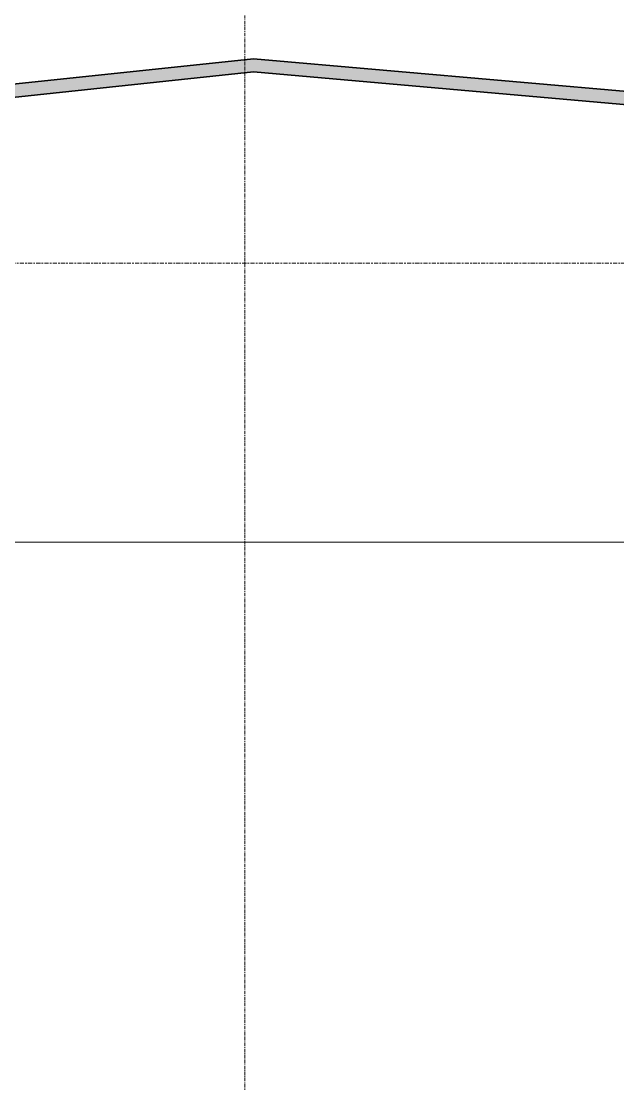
# Model space of a CAD drawing. Header units: centimetres. Extents: x -6741 to 14818, y -293 to 1595.
# Drawn here: x 8403 to 8632.8, y 529.3 to 938.3 of the extents above; entities that cross this region are included whole.
import ezdxf

# ---------------------------------------------------------------- set-up
doc = ezdxf.new("R2010")
doc.units = ezdxf.units.CM
doc.linetypes.add('Centre', pattern=[3.175, 0.635, -0.475, 1.59, -0.475])
doc.linetypes.add('Grid Line', pattern=[2.2225, 1.27, -0.3175, 0.3175, -0.3175])
for name, color, linetype, lineweight in [('A-CLNG', 7, 'Continuous', 9), ('A-FLOR-LEVL', 7, 'Continuous', 9), ('A-ROOF', 7, 'Continuous', 9), ('A-ROOF-PATT', 7, 'Continuous', 35), ('S-GRID', 7, 'Continuous', 9)]:
    doc.layers.add(name, color=color, linetype=linetype, lineweight=lineweight)

# ---------------------------------------------------------------- blocks, each defined once
blk = doc.blocks.new('PQ_RVR_ARQ-01_ZZ_ZZ_MO_T_A_rvt-3-Elevación Eje 8-9')
at = {"layer": 'A-ROOF-PATT', "lineweight": 9, "true_color": 0xeaeaea}
h = blk.add_hatch(color=254, dxfattribs=at)
h.paths.add_polyline_path([(-6815.08, 880.08), (-6813.94, 880.2), (-6813.94, 885.22), (-6815.08, 885.1)])
h.paths.add_polyline_path([(-6793.94, 882.3), (-6447.06, 918.76), (-6110.44, 889.3), (-6110.44, 894.32), (-6447.11, 923.78), (-6793.94, 887.33), (-6793.94, 887.04)])
h.paths.add_polyline_path([(-6079.68, 886.61), (-6079.68, 972.39), (-6084.68, 972.39), (-6084.68, 892.07), (-6090.44, 892.57), (-6090.44, 887.56)])
at = {"layer": 'A-CLNG', "color": 254, "lineweight": 18, "true_color": 0xe5e5e5}
blk.add_line((-6110.94, 737.79), (-6823.08, 737.79), dxfattribs=at)
at = {"layer": 'A-ROOF', "color": 254, "lineweight": 35, "true_color": 0xcccccc}
for p, q in [((-6447.11, 923.78), (-6815.08, 885.1)), ((-6084.68, 892.07), (-6447.11, 923.78)), ((-6815.08, 880.08), (-6447.06, 918.76)), ((-6447.06, 918.76), (-6102.04, 888.57))]:
    blk.add_line(p, q, dxfattribs=at)

msp = doc.modelspace()

# ---------------------------------------------------------------- linework, layer by layer
at = {"layer": 'A-FLOR-LEVL', "color": 253, "linetype": 'Centre', "true_color": 0xaaaaaa}
msp.add_line((13704.154, 845.103), (7716.351, 845.103), dxfattribs=at)
at = {"layer": 'S-GRID', "color": 253, "linetype": 'Grid Line', "true_color": 0xaaaaaa}
msp.add_line((8489.108, -111.953), (8489.108, 1460.489), dxfattribs=at)

# ---------------------------------------------------------------- block references
at = {"lineweight": 5}
msp.add_blockref('PQ_RVR_ARQ-01_ZZ_ZZ_MO_T_A_rvt-3-Elevación Eje 8-9', (14939.553, 0), dxfattribs=at)

doc.saveas('drawing.dxf')
